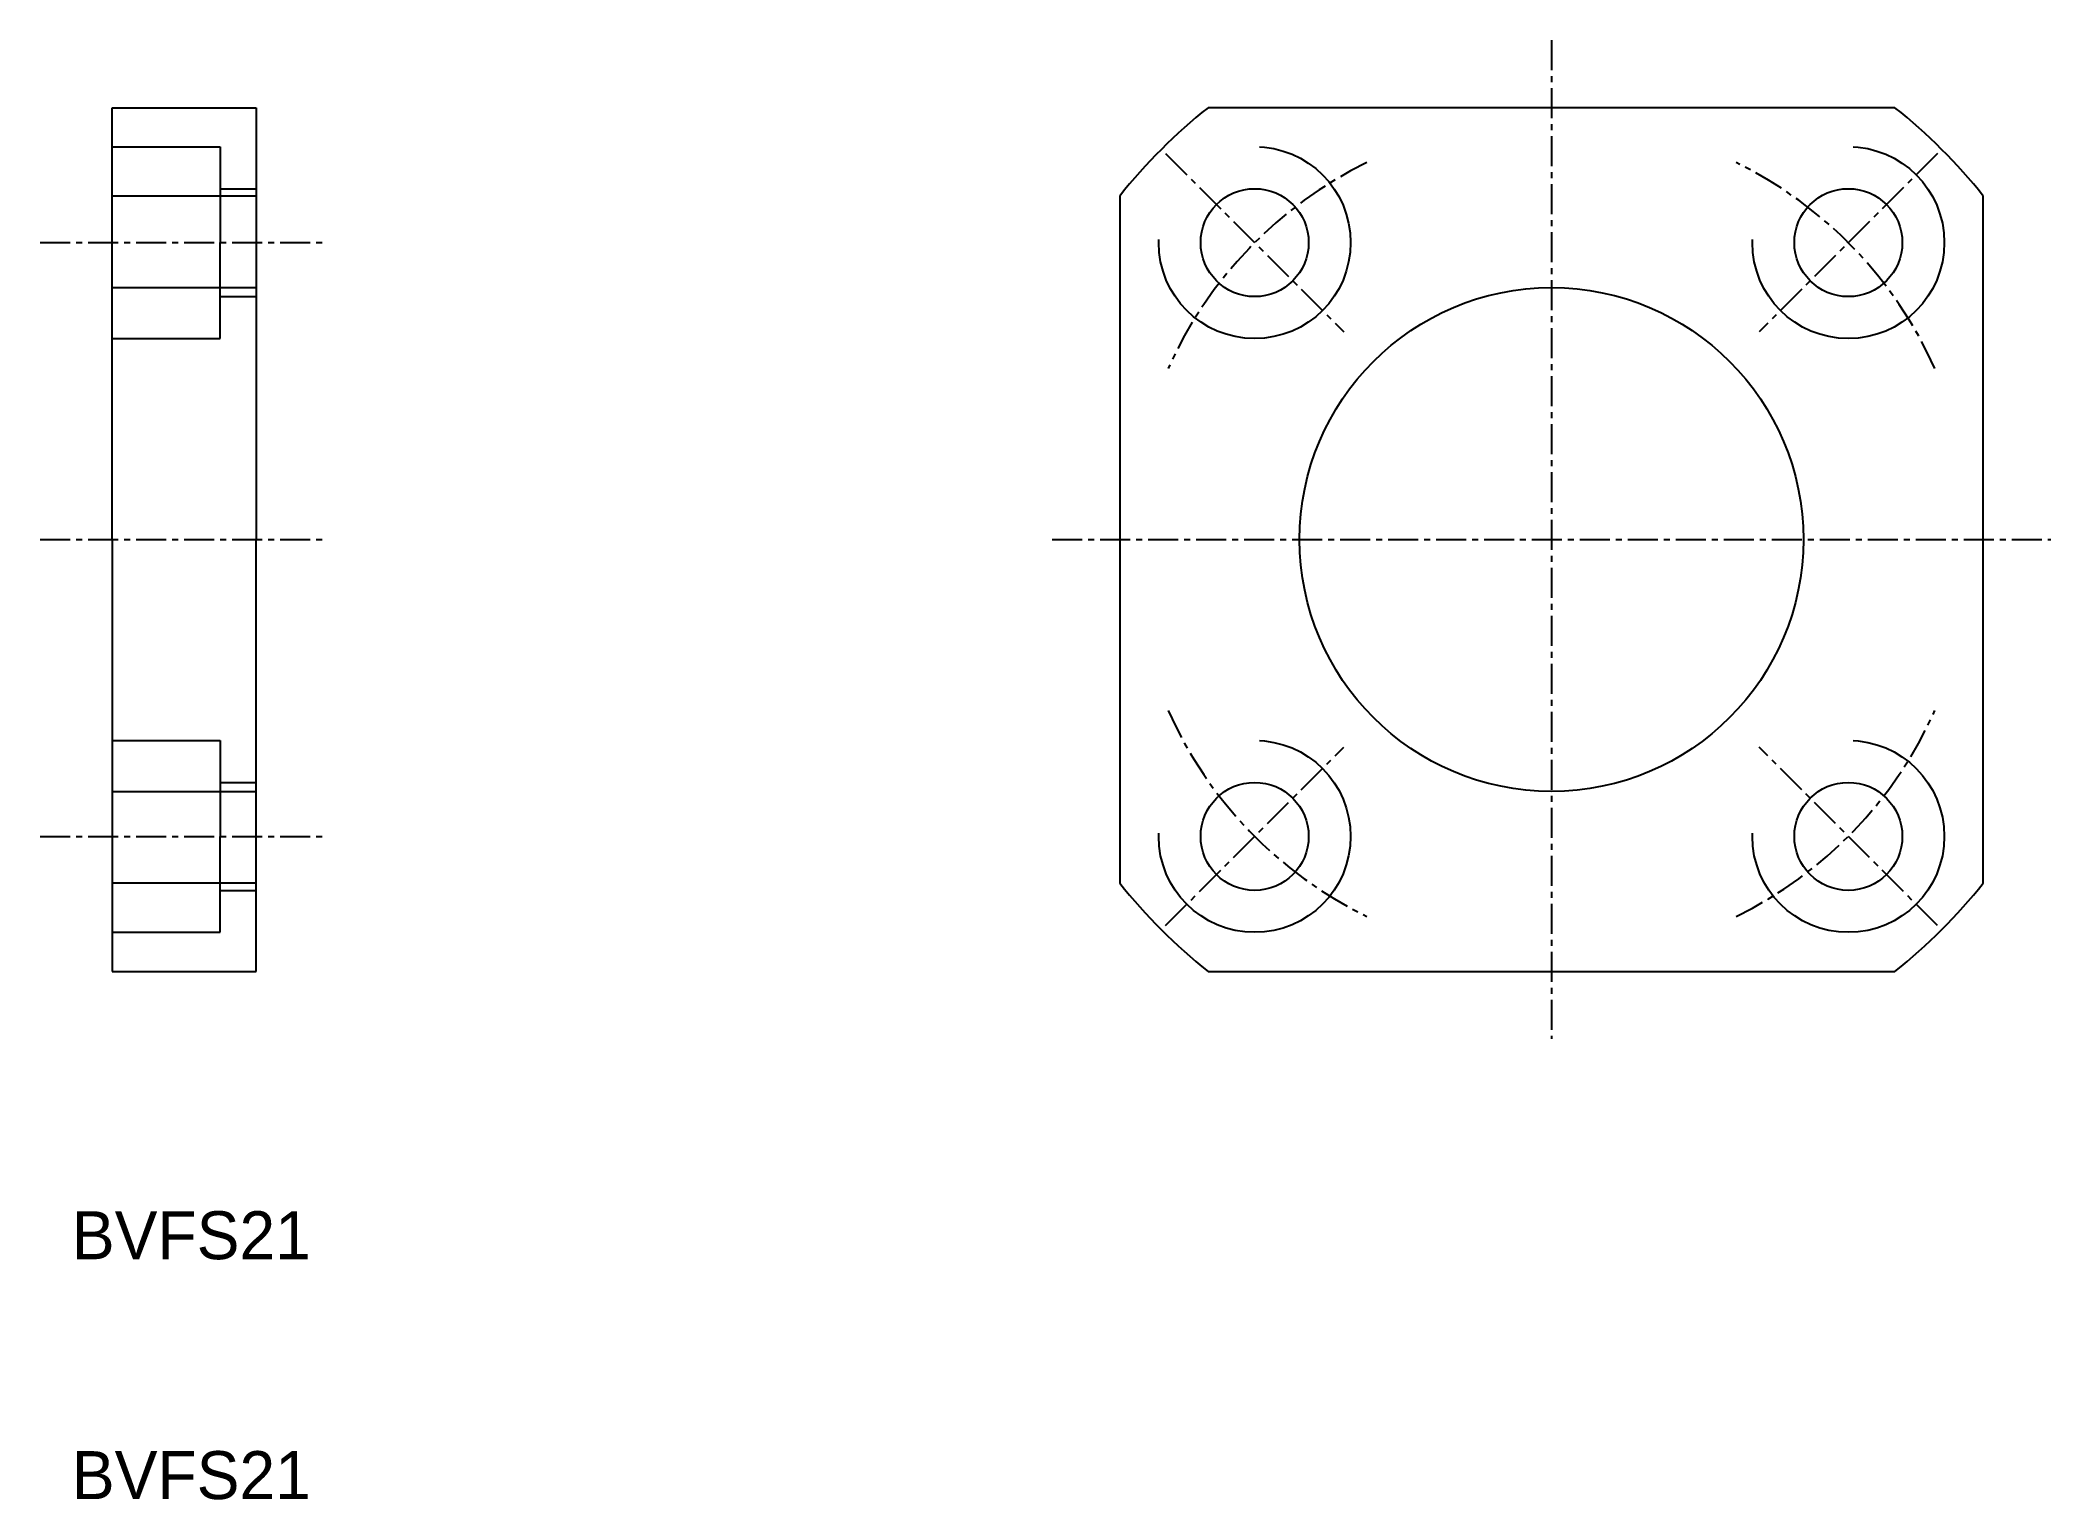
# Model space of a CAD drawing. Extents: x 162.3 to 246.2, y 78.9 to 139.8.
import ezdxf

# ---------------------------------------------------------------- set-up
doc = ezdxf.new("R2010")
doc.units = 0
doc.linetypes.add('CENTER', pattern=[2, 1.25, -0.25, 0.25, -0.25])
doc.linetypes.add('DASHED', pattern=[19.05, 12.7, -6.35])
doc.layers.get('0').update_dxf_attribs({"linetype": 'CONTINUOUS'})
doc.layers.add('CENTER', color=1, linetype='CENTER')

msp = doc.modelspace()

# ---------------------------------------------------------------- linework, layer by layer
for p, q in [((165.338, 118.974), (165.338, 136.974)), ((165.338, 136.974), (171.338, 136.974)), ((171.338, 136.974), (171.338, 118.974)), ((239.656, 136.974), (211.02, 136.974)), ((171.338, 133.292), (165.338, 133.292)), ((207.338, 133.292), (207.338, 104.656)), ((243.338, 104.656), (243.338, 133.292)), ((165.338, 118.974), (165.338, 100.974)), ((171.338, 100.974), (171.338, 118.974)), ((171.338, 104.656), (165.338, 104.656)), ((165.338, 100.974), (171.338, 100.974)), ((211.02, 100.974), (239.656, 100.974))]:
    msp.add_line(p, q)
at = {"color": 3, "linetype": 'DASHED'}
for p, q in [((165.338, 135.349), (169.838, 135.349)), ((169.838, 135.349), (169.838, 131.349)), ((169.838, 133.599), (171.338, 133.599)), ((169.838, 127.349), (169.838, 131.349)), ((165.338, 129.474), (171.338, 129.474)), ((169.838, 129.099), (171.338, 129.099)), ((165.338, 127.349), (169.838, 127.349)), ((165.338, 110.6), (169.838, 110.6)), ((169.838, 110.6), (169.838, 106.6)), ((165.338, 108.474), (171.338, 108.474)), ((169.838, 108.85), (171.338, 108.85)), ((169.838, 102.6), (169.838, 106.6)), ((169.838, 104.35), (171.338, 104.35)), ((165.338, 102.6), (169.838, 102.6))]:
    msp.add_line(p, q, dxfattribs=at)
for centre in [(212.964, 131.349), (237.712, 131.349), (212.964, 106.6), (237.712, 106.6)]:
    msp.add_circle(centre, 4, dxfattribs=at)
for centre, radius in [((212.964, 131.349), 2.25), ((237.712, 131.349), 2.25), ((225.338, 118.974), 10.5), ((212.964, 106.6), 2.25), ((237.712, 106.6), 2.25)]:
    msp.add_circle(centre, radius)
for start, end in [(128.49995, 141.50005), (38.49995, 51.50005), (218.49995, 231.50005), (308.49995, 321.50005)]:
    msp.add_arc((225.338, 118.974), 23, start, end)
at = {"layer": 'CENTER', "color": 1, "linetype": 'CENTER'}
for p, q in [((225.338, 139.788), (225.338, 98.161)), ((209.251, 135.061), (216.676, 127.636)), ((241.425, 135.061), (234, 127.636)), ((162.338, 131.349), (174.338, 131.349)), ((162.338, 118.974), (174.338, 118.974)), ((204.525, 118.974), (246.152, 118.974)), ((209.251, 102.887), (216.676, 110.312)), ((241.425, 102.887), (234, 110.312)), ((162.338, 106.6), (174.338, 106.6))]:
    msp.add_line(p, q, dxfattribs=at)
at = {"layer": 'CENTER'}
for start, end in [(116.09472, 155.94635), (24.05365, 63.90528), (204.05365, 243.90528), (296.09472, 335.94635)]:
    msp.add_arc((225.338, 118.974), 17.5, start, end, dxfattribs=at)

# ---------------------------------------------------------------- texts
for p in [(163.659, 88.974), (163.659, 78.974)]:
    msp.add_text('BVFS21', height=2).set_placement(p)

doc.saveas('drawing.dxf')
